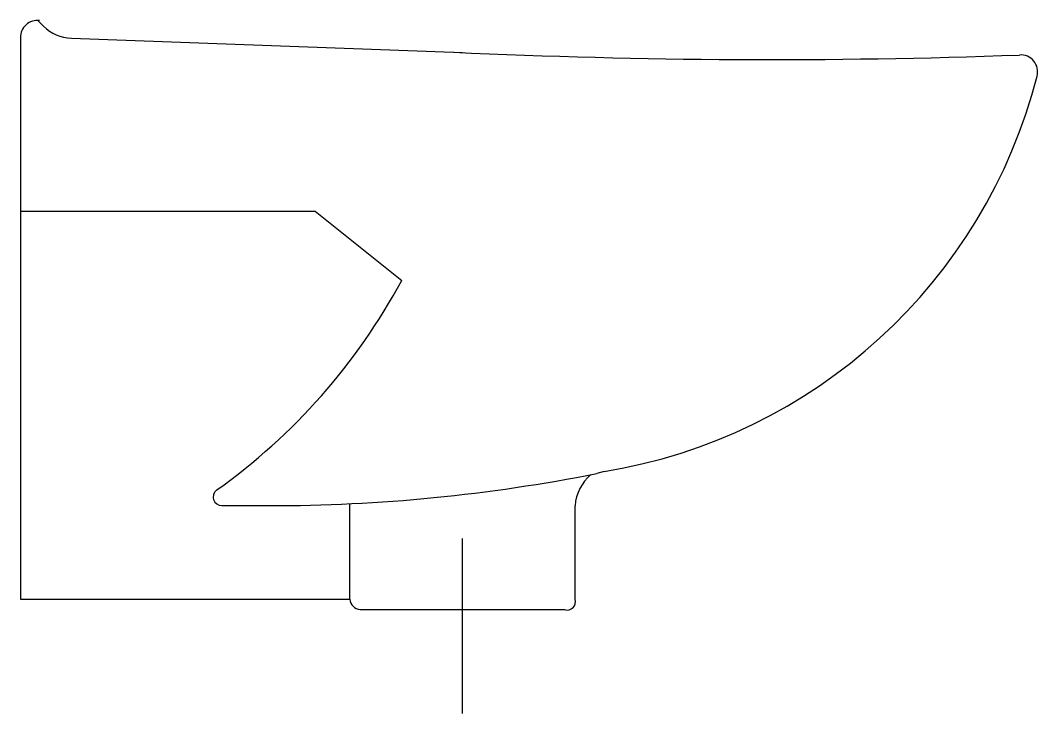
# Model space of a CAD drawing. Extents: x -984.869 to -984.582, y 880.593 to 880.789.
import ezdxf

# ---------------------------------------------------------------- set-up
doc = ezdxf.new("R2010")
doc.units = 0
doc.header["$LTSCALE"] = 0.2
doc.header["$MEASUREMENT"] = 0
doc.linetypes.add('AXES', pattern=[0.5400000065565109, 0.300000011920929, -0.07999999821186066, 0.07999999821186066, -0.07999999821186066])
doc.linetypes.add('CONTINU', pattern=[0])
doc.layers.get('0').update_dxf_attribs({"linetype": 'CONTINUOUS'})
doc.layers.add('DECA_EIXOS', color=5, linetype='AXES')

msp = doc.modelspace()

# ---------------------------------------------------------------- linework, layer by layer
at = {"linetype": 'CONTINUOUS'}
msp.add_line((-984.7043093598015, 880.6616233795385), (-984.7064121397606, 880.6610428407574), dxfattribs=at)
at = {"linetype": 'CONTINU'}
for points in [[(-984.8640107342483, 880.7891683616588, 0.4460347930981047), (-984.8694344607067, 880.7842905589108)], [(-984.8628978310787, 880.7875615541071, 0.1893183980599009), (-984.8550134642073, 880.7841248097932)], [(-984.7468374461176, 880.7801766081742, 0.02065525160733173), (-984.5868763881772, 880.7793889869351)], [(-984.5819080480546, 880.7734416468259, 0.5148929287516383), (-984.5868763881772, 880.7793889869351)], [(-984.7043093598015, 880.6616233795385, 0.2981950766935859), (-984.5819080480546, 880.7734416468259)], [(-984.8138650576642, 880.6563868657731, 0.1150631122481609), (-984.7615913614794, 880.7156668938633)], [(-984.7081071047301, 880.6607095561675, 0.1965439371922374), (-984.7125717776132, 880.6519386388032)], [(-984.8138650576642, 880.6563868657731, 0.7294243404419727), (-984.8124417375617, 880.6519413936496)], [(-984.7762972550154, 880.6254708724222, 0.3285084345649342), (-984.7733565869169, 880.6225296780016)], [(-984.7155135283415, 880.622529722109, 0.6064744318640061), (-984.7125718516199, 880.6254708724222)]]:
    msp.add_lwpolyline(points, format="xyb", dxfattribs=at)
for points in [[(-984.8645325338287, 880.7891962439887), (-984.8628978310787, 880.7875615541071)], [(-984.8694344607067, 880.7842905589108), (-984.869434493117, 880.6254708724222)], [(-984.8550134642073, 880.7841248097932), (-984.7444041297023, 880.7800655728743)], [(-984.869434493117, 880.7352746918168), (-984.786101185215, 880.7352746918168)], [(-984.786101185215, 880.7352746918168), (-984.7615913614794, 880.7156668938633)], [(-984.8124417375617, 880.6519413936496), (-984.7989928972826, 880.6519414602525)], [(-984.7762972550154, 880.6254708724222), (-984.7762971918257, 880.6524837244796)], [(-984.7125718516199, 880.6254708724222), (-984.7125717776132, 880.6519386388032)], [(-984.869434493117, 880.6254708724222), (-984.7762972550154, 880.6254708724222)], [(-984.7733565869169, 880.6225296780016), (-984.7155135283415, 880.622529722109)]]:
    msp.add_lwpolyline(points, dxfattribs=at)
at = {"linetype": 'CONTINUOUS'}
msp.add_arc((-984.7989993554432, 881.127431282295), 0.4754898220863494, 270.000283746635, 281.2283472803028, dxfattribs=at)
at = {"layer": 'DECA_EIXOS'}
msp.add_lwpolyline([(-984.744434493117, 880.5931179106014), (-984.744434493117, 880.6426950211501)], dxfattribs=at)

doc.saveas('drawing.dxf')
